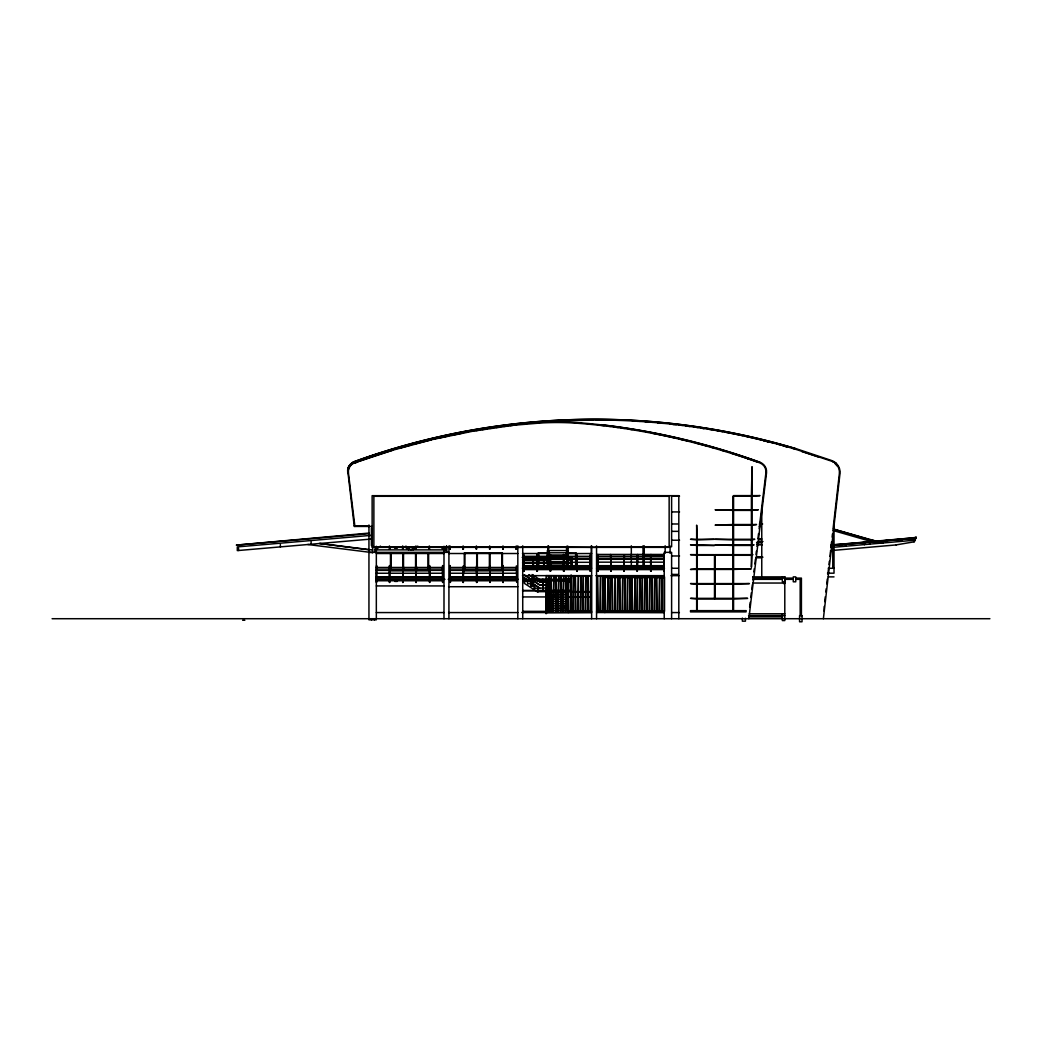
<?xml version="1.0" encoding="UTF-8"?>
<svg xmlns="http://www.w3.org/2000/svg" width="1042" height="1042" viewBox="0 0 1042 1042"><rect width="100%" height="100%" fill="white"/><g stroke="black" fill="none" stroke-linecap="round" stroke-linejoin="round"><path stroke-width="1.5" d="M548.509 587.962L539.691 588.105L524.113 577.737L539.691 588.105M548.509 585.031L539.73 584.875L524.191 574.884L539.691 585.031L548.639 584.822M347.663 470.072L354.28 526.444L372.137 526.444M566.861 557.457L567.577 557.965L566.848 557.314M824.17 606.457L824.235 611.302M824.73 601.625L825.277 596.779M825.837 591.947L826.202 588.717M826.762 583.872L827.309 579.039M827.869 574.194L828.416 569.362M828.976 564.517L829.341 561.286M829.901 556.454L830.448 551.609M831.008 546.776L831.555 541.931M832.115 537.099L832.48 533.869M833.04 529.023L839.37 473.628A11.814 11.814 0 0 0 834.655 462.778A11.853 11.853 0 0 0 830.943 460.955L796.231 449.454A703.194 703.194 0 0 0 594.708 419.965L553.862 421.15M823.388 618.714L839.982 473.628A12.413 12.413 0 0 0 831.151 460.369L796.414 448.802A703.819 703.819 0 0 0 354.176 461.658L352.183 462.713L353.433 462.713M566.262 553.028L566.77 552.547L566.483 553.198M566.848 553.015L567.577 553.38M566.861 583.728L567.577 584.38M566.822 597.144L566.861 597.3M749.628 607.095L750.214 602.289M750.787 597.496L751.373 592.703M751.764 589.512L752.337 584.718M752.923 579.912L753.314 576.721M753.887 571.928L754.278 568.724M754.864 563.93L755.45 559.137M756.023 554.344L756.414 551.153M757 546.347L757.378 543.156M757.964 538.362L758.55 533.569M759.123 528.776L765.909 472.834A9.378 9.378 0 0 0 759.813 462.882C701.149 442.068 639.931 427.923 577.802 423.273A286.745 286.745 0 0 0 540.629 422.987L513.25 425.292A703.181 703.181 0 0 0 510.124 425.657M748.833 618.714L766.521 472.886A9.977 9.977 0 0 0 760.022 462.309C701.943 441.691 641.364 427.624 579.847 422.818L577.854 422.661A287.371 287.371 0 0 0 565.441 422.023C534.312 421.046 503.364 425.904 472.703 430.607A703.207 703.207 0 0 0 466.516 431.688M759.357 526.444L760.465 526.444M548.743 557.392L548.027 557.965L548.756 557.314M548.509 591.075L549.277 590.202L548.027 591.022M566.718 590.814L566.392 590.163L567.577 591.022M572.123 557.314L571.394 557.965L571.394 569.192M524.334 581.553L527.708 581.553L527.708 583.767L531.133 583.767L530.821 585.982L534.481 585.982L534.481 588.196M534.52 585.982L534.207 588.196L537.867 588.196L537.867 592.169L524.334 583.325L524.334 579.339M347.663 470.137L347.82 469.108A9.365 9.365 0 0 1 353.772 462.296A703.194 703.194 0 0 1 391.063 449.91M548.027 553.38L549.316 552.612M548.756 596.949L549.264 597.431M549.342 597.105L548.509 597.73M529.023 574.976L539.691 581.957L548.509 581.801L548.509 610.13M914.642 540.199L915.814 537.294M914.055 541.788L916.087 537.294L912.284 537.933M916.178 537.229L914.342 541.788L896.107 544.901M575.64 553.015L566.288 552.833L567.095 553.432M548.782 596.884L548.027 597.665M548.639 548.014L547.897 548.014L548.639 547.076M547.897 548.04L548.639 547.363M547.897 554.396L548.639 553.719M547.897 559.085L548.639 558.408M547.897 585.409L548.639 584.718M547.897 585.695L548.639 584.914M572.006 564.79L571.277 565.663L572.006 564.894M571.277 565.767L572.006 565.077M548.639 592.299L547.897 592.299L548.639 591.361M547.897 592.338L548.639 591.661M547.897 598.694L548.639 598.004M548.509 553.927L547.897 554.683L548.639 554.657M548.509 598.225L547.897 598.981L548.639 598.955M571.889 558.017L571.889 569.192L572.006 558.408L571.277 559.085L571.277 568.88M548.027 584.38L549.199 583.963M548.509 584.432L549.212 583.741M870.682 539.652L869.64 540.511L869.614 544.119M410.952 549.876L415.797 546.099L416.045 549.199M412.945 549.876L417.79 546.099M377.53 546.789L375.094 548.639L375.094 552.338M375.485 549.876L380.499 546.099M870.513 539.717L869.888 544.119M783.545 583.65L784.782 583.038M353.251 462.739L393.121 449.454L432.638 438.864L472.703 430.607M353.538 463.299L354.501 462.882A703.181 703.181 0 0 1 393.29 450.04L432.782 439.463L472.808 431.206L513.25 425.292M393.29 450.04L354.501 462.882A9.365 9.365 0 0 0 348.406 472.834L354.905 526.444M831.125 545.005L914.563 538.349M831.412 545.005L914.85 537.724L831.412 545.63M830.695 545.669L914.85 538.349M830.695 547.519L914.98 540.186M830.461 550.632L896.381 544.901M368.946 533.074L236.313 545.122L368.946 533.686M371.017 535.367L237.302 546.907L237.302 550.606L371.03 539.066M870.565 539.6L875.866 541.111M747.882 458.936L749.667 458.871M432.625 438.864L435.673 438.864M678.629 438.864L681.676 439.503M355.999 462.83L354.762 463.325M348.406 472.886L347.794 472.886A9.977 9.977 0 0 1 354.28 462.309A703.819 703.819 0 0 1 513.172 424.68A703.207 703.207 0 0 1 519.385 423.951M373.87 496.292L385.866 496.292M386.478 496.292L398.161 496.292M398.773 496.292L410.47 496.292M411.082 496.292L422.765 496.292M423.339 496.292L435.074 496.292M435.634 496.292L459.678 496.292M460.29 496.292L471.987 496.292M472.599 496.292L484.283 496.292M484.908 496.292L496.591 496.292M497.151 496.292L508.9 496.292M509.46 496.292L533.504 496.292M534.116 496.292L545.8 496.292M546.425 496.292L558.108 496.292M558.72 496.292L570.417 496.292M570.977 496.292L582.712 496.292M583.273 496.292L607.33 496.292M607.942 496.292L619.625 496.292M620.237 496.292L631.934 496.292M632.546 496.292L644.23 496.292M644.803 496.292L656.538 496.292M657.098 496.292L669.146 496.292M671.66 496.174L679.54 496.174M671.66 511.922L679.54 511.922M671.66 523.983L678.173 523.983M759.397 523.983L762.64 523.983M671.686 531.355L678.121 531.355M758.407 538.714L761.65 538.714M758.407 539.326L761.65 539.326M671.66 540.225L679.54 540.225M758.68 541.449L761.598 541.449M758.185 541.514L762.952 541.514M756.622 542.374L762.249 542.374M756.779 544.25L761.65 544.25M757.586 544.862L762.249 544.862M374.482 546.737L447.682 547.35M448.294 546.737L521.508 547.35M522.12 546.737L595.334 547.35M595.946 546.737L671.608 546.737L671.608 495.679M389.617 546.985L389.461 549.199M416.045 546.985L416.188 549.199M429.473 546.985L429.473 549.199M450.144 546.985L450.144 549.199M463.143 546.985L462.987 549.199M476.428 546.985L476.572 549.199M489.714 546.985L489.857 549.199M503.156 546.985L503.299 549.199M378.246 547.206L442.472 547.206M449.857 547.206L516.585 547.206M442.616 547.727L442.616 549.199M547.897 547.832L548.639 547.832M394.592 548.196L397.289 548.196M567.095 548.014L566.965 547.076M389.76 549.199L389.317 546.06M415.888 549.199L416.331 546.399M375.094 549.876L446.575 549.876M547.897 551.4L548.639 551.4M547.897 551.583L548.639 551.583M368.946 552.338L449.037 552.338M547.35 552.768L568.255 552.768M391.089 553.015L402.902 553.015M403.514 553.015L415.576 553.015M416.188 553.015L428.002 553.015M464.914 553.015L476.728 553.015M477.34 553.015L489.388 553.015M490.014 553.015L501.827 553.015M538.727 553.015L547.584 553.015M376.331 553.51L443.996 553.51M448.92 553.51L517.822 553.51M522.498 553.51L548.222 553.51M566.783 553.628L591.635 553.51M547.897 554.474L548.639 554.474M597.496 554.448L664.223 554.448M567.095 554.657L567.095 553.927M547.35 554.982L568.255 554.982M537.398 555.62L537.398 571.342M550.241 555.62L550.241 571.342M563.54 555.62L563.54 571.342M590.553 555.62L590.553 571.342M597.939 555.62L597.939 571.342M610.638 555.62L611.081 571.342L610.638 554.461M637.652 555.62L637.209 571.342L637.652 554.461M650.937 555.62L650.937 571.342M644.243 555.972L663.546 555.972M671.66 555.972L679.54 555.972M523.813 556.454L590.553 556.454M597.496 556.454L664.223 556.454M523.813 556.61L590.553 556.61M597.496 556.61L664.223 556.61M756.622 556.884L762.249 556.884M533.243 557.314L533.387 568.802M543.703 557.314L543.846 568.802M547.35 557.196L568.255 557.196M756.596 557.196L762.952 557.196M522.224 557.392L549.043 557.392L549.043 556.311M572.423 557.392L566.561 557.392L566.561 546.477M755.763 557.809L761.598 557.809M547.897 558.043L548.639 558.043M566.965 558.043L567.708 558.043M523.084 558.408L522.641 568.802M533.1 558.408L533.543 568.268M543.559 558.408L544.002 568.268M547.897 558.225L548.639 558.225M566.965 558.225L567.708 558.225M523.813 559.163L590.553 559.163M597.496 559.163L664.223 559.163M523.813 559.307L590.553 559.307M597.496 559.307L664.223 559.307M522.602 559.658L548.509 559.658M567.095 559.658L571.889 559.658M522.602 559.801L548.509 559.801M567.095 559.801L571.889 559.801M547.897 561.13L548.639 561.13M566.965 561.13L567.708 561.13M547.897 561.299L548.639 561.299M566.965 561.299L567.708 561.299M547.35 561.625L568.255 561.625M523.813 562.315L590.553 562.315M597.496 562.172L664.223 562.172M522.602 562.732L548.509 562.732M567.095 562.732L571.889 562.732M522.602 562.875L548.509 562.875M567.095 562.875L571.889 562.875M547.35 563.839L568.255 563.839M547.897 564.022L548.639 564.022M566.965 564.022L567.708 564.022M547.897 564.152L548.639 564.152M566.965 564.152L567.708 564.152M523.813 565.676L590.553 565.676M597.496 565.676L664.223 565.676M522.602 565.806L590.553 565.819M597.496 565.819L664.223 565.819M547.35 566.053L568.255 566.053M389.408 566.692L389.408 582.426M429.721 566.692L429.721 582.426M442.563 566.692L442.563 582.426M449.949 566.692L450.391 582.426L449.949 565.532M476.819 566.692L476.819 582.426M489.662 566.692L490.105 582.426L489.662 565.532M502.947 566.692L502.947 582.426M376.279 567.538L443.006 567.538M449.949 567.538L516.676 567.538M376.279 567.682L443.006 567.682M449.949 567.682L516.676 567.682M832.779 567.656L834.017 567.656M523.813 568.124L590.553 568.124M597.496 568.124L664.223 568.124M522.498 568.268L591.635 568.268M596.558 568.268L664.483 568.268M671.686 568.268L678.121 568.268M828.169 568.268L834.017 568.268M523.813 569.349L590.553 569.349M597.496 569.349L664.223 569.349M523.813 569.505L590.553 569.505M597.496 569.505L664.223 569.505M402.902 570.117L391.089 570.117L391.089 553.628M416.188 570.117L428.002 570.117L428.002 553.628M476.728 570.117L464.914 570.117L464.914 553.628M490.014 570.117L501.827 570.117L501.827 553.628M376.279 570.235L443.006 570.235M449.949 570.235L516.676 570.235M376.279 570.378L443.006 570.378M449.949 570.378L516.676 570.378M664.223 571.342L663.78 554.461M376.279 573.243L443.006 573.243M449.949 573.243L516.676 573.243M827.504 573.191L834.017 573.191L834.017 524.061M671.686 574.429L678.121 574.429M522.498 575.653L591.635 575.653M596.245 575.653L663.559 575.653M671.035 575.653L678.954 575.653M591.335 575.796L545.8 575.653M596.245 575.796L663.546 575.796M376.279 576.747L443.006 576.747M449.949 576.747L516.676 576.747M604.868 576.864L605.48 611.315M664.535 576.864L664.535 611.315M376.279 576.89L443.006 576.89M449.949 576.89L516.676 576.89M752.65 576.877L784.926 576.877L784.926 583.038L752.65 583.038M828.182 576.877L834.017 576.877M604.855 577.568L664.041 577.568M753.405 578.115L793.275 578.115L793.275 576.877L795.736 576.877L795.736 581.801L793.275 581.801L793.275 579.339L784.795 579.339M795.736 578.115L801.415 578.115L801.415 615.64M376.279 579.196L443.006 579.196M449.949 579.196L516.676 579.196M376.279 579.339L444.973 579.339M448.216 579.339L518.135 579.339M522.732 579.339L570.808 579.339M753.457 579.339L782.347 579.339L782.347 581.801L784.795 581.801M795.736 579.339L800.178 579.339L800.178 615.64M570.169 579.534L566.561 579.534L566.561 599.476M376.279 580.433L443.006 580.433M449.949 580.433L516.676 580.433M376.279 580.576L443.006 580.576M449.949 580.576L516.676 580.576M522.732 580.824L570.808 580.824M394.684 581.41L397.393 581.41M566.679 581.801L570.287 581.801M539.691 581.957L548.509 581.957M567.095 581.957L570.287 581.957M516.676 582.426L516.389 565.832M376.331 585.93L443.996 585.93M448.568 586.724L517.822 586.724M547.897 589.056L548.639 589.225M522.732 590.423L571.081 590.423M522.498 590.788L566.001 590.788M537.867 591.648L566.653 591.648M568.255 591.648L590.033 591.648M547.897 592.13L548.639 592.13M590.033 592.182L570.716 592.182L570.716 575.314M547.35 592.638L566.653 592.638M547.35 594.852L566.653 594.852M547.897 595.698L548.639 595.698M547.897 595.868L548.639 595.868M522.498 596.936L548.222 596.936M569.127 596.936L590.033 596.936M547.35 597.066L566.653 597.066M547.897 598.772L548.639 598.772M547.35 599.28L566.627 599.228M547.35 601.495L566.653 601.495M547.897 601.677L548.639 601.677M566.965 601.677L567.708 601.677M547.897 602.341L548.639 602.341M566.965 602.341L567.708 602.341M547.897 602.51L548.639 602.51M566.965 602.51L567.708 602.51M547.35 603.709L566.653 603.709M567.095 604.412L567.577 602.341M547.897 605.415L548.639 605.415M566.965 605.415L567.708 605.415M547.897 605.597L548.639 605.597M566.965 605.597L567.708 605.597M547.35 605.923L566.653 605.923M547.35 608.137L566.653 608.137M566.965 608.32L567.708 608.32M548.639 608.437L547.897 608.437L548.027 581.801M566.965 608.437L567.708 608.437M547.35 610.351L568.255 610.351L568.255 612.566M522.498 611.328L548.887 611.354L548.887 576.903L548.261 611.354M567.512 611.328L591.635 611.328M596.558 611.328L663.559 611.328M591.335 612.396L545.8 612.553M663.559 612.396L596.558 612.396L663.572 612.566M376.331 612.566L443.996 612.566M448.568 612.566L517.822 612.566M521.808 612.566L591.635 612.566M671.634 612.566L679.397 612.566M749.263 613.79L784.795 613.79M748.56 615.64L784.795 615.64M748.638 616.864L782.347 616.864M52.1 618.714L989.9 618.714M376.331 619.821L368.946 619.821L368.946 524.986M242.63 620.25L244.844 620.25M835.163 463.208L836.127 463.208M319.894 543.468L372.632 550.046M319.451 543.507L368.946 549.798M307.807 544.51L372.632 552.651M833.704 529.128L882.418 543.025M833.431 529.128L870.096 539.795M832.975 530.482L869.888 541.124M879.787 542.309L882.144 543.025M801.65 451.46L818.257 456.956M532.097 574.546L539.73 579.534L549.043 579.534L549.043 599.424M529.062 574.819L539.73 581.801M532.722 575.966L532.579 586.177M405.872 546.099L410.717 549.876M404.517 546.594L408.725 549.876M834.655 462.778L835.71 463.664M442.603 546.803L446.223 549.876M440.701 546.803L444.322 549.876M566.692 546.425L566.965 568.802M567.095 584.432L566.288 584.093M567.095 591.075L566.861 590.449M567.577 597.665L566.848 597.014L567.095 597.73M567.095 598.225L567.708 598.981M566.965 547.363L567.708 548.04M566.965 553.719L567.708 554.396M566.965 558.408L567.708 559.085M566.965 584.718L567.708 585.695L566.965 584.914M566.965 591.361L567.708 592.051M566.965 591.661L567.708 592.338M566.965 598.004L567.708 598.694L567.708 606.757M913.508 538.467L913.508 540.316M913.235 538.467L913.235 540.316M901.538 539.509L901.538 541.358M901.265 539.509L901.265 541.358M882.73 541.124L882.73 542.973M864.495 542.739L864.495 544.588M864.209 542.739L864.209 544.588M845.909 544.393L845.909 546.19M845.87 544.367L845.87 546.216M845.596 544.367L845.596 546.216M832.779 533.738L832.779 568.268M784.795 576.877L784.795 620.563L782.347 620.563L782.347 613.79M782.464 576.877L782.464 578.115M761.767 507.728L761.767 576.877M745.434 618.31L745.434 621.175L742.36 621.175L742.36 618.101M697.267 610.651L697.267 598.968L714.499 598.968L714.499 584.197L697.267 584.197L697.267 598.355L732.956 598.355L732.956 584.197L715.112 584.197L715.112 598.968L732.956 598.968L732.956 610.651L690.507 610.651L690.507 611.888L746.046 611.888L746.189 610.651L733.568 610.651L733.568 598.968L747.674 598.355L733.568 598.355L733.568 584.197L749.445 583.585L733.568 583.585L733.568 569.44L751.217 568.828L733.568 568.828L733.568 555.282L751.412 555.282L751.412 567.252L752.024 555.282L752.923 554.67L752.024 554.67L752.024 545.448L754.095 544.836L752.024 544.836L752.024 539.912L754.76 539.287L752.024 539.287L752.024 525.142L756.544 524.53L752.024 524.53L752.024 510.385L758.329 509.759L752.024 509.759L752.024 496.226L760.048 495.614L752.024 495.614L752.024 466.699L751.412 495.614L733.568 495.614L733.568 509.759L751.412 509.759L751.412 496.226L732.956 496.226L732.956 509.759L715.112 509.759L732.956 510.385L732.956 524.53L715.112 525.142L732.956 525.142L732.956 539.287L715.112 539.287L732.956 539.912L732.956 544.836L715.112 544.836L732.956 545.448L732.956 554.67L715.112 554.67L715.112 568.828L732.956 568.828L732.956 555.282L690.507 554.67L714.499 554.67L714.499 568.828L697.267 568.828L697.267 545.448L714.499 545.448L697.267 544.836L697.267 539.912L714.499 539.287L697.267 539.287L696.655 525.142L696.655 539.287L690.507 539.287L696.655 539.912L696.655 544.836L690.507 544.836L696.655 545.448L696.655 568.828L690.507 569.44L696.655 569.44L696.655 583.585L690.507 583.585L696.655 584.197L696.655 598.355L690.507 598.355L696.655 598.968L696.655 610.651M678.811 618.714L678.811 495.679L372.137 495.679L372.137 547.35L669.146 547.35L669.146 495.679M671.608 618.714L671.608 552.338L664.223 552.338L664.223 618.714M670.084 546.021L670.084 553.263M665.161 545.774L665.161 553.263M664.08 554.761L664.08 571.342M662.074 611.315L662.074 576.864L661.462 611.315M659.612 611.315L659.612 576.864L659 611.315M657.15 611.315L656.538 576.864L656.538 611.315M654.689 611.315L654.689 576.864L654.076 611.315M652.227 611.315L652.227 576.864L651.615 611.315M650.937 554.461L650.794 571.342M650.638 554.761L650.638 571.342M649.765 611.315L649.765 576.864L649.153 611.315M647.303 611.328L647.303 576.877L646.691 611.328M644.855 611.315L644.855 576.864L644.23 611.315M644.243 545.8L644.243 568.268M643.018 545.8L643.018 568.268M642.393 611.315L642.393 576.864L641.768 611.315M639.931 611.315L639.931 576.864L639.306 611.315M637.352 554.761L637.352 571.342M637.47 611.315L637.47 576.864L636.857 611.315M635.008 611.315L635.008 576.864L634.396 611.315M632.546 611.315L631.934 576.864L631.934 611.315M631.322 545.8L631.322 568.268M630.084 611.315L630.084 576.864L629.472 611.315M627.623 611.315L627.623 576.864L627.01 611.315M625.161 611.315L625.161 576.864L624.549 611.315M624.21 554.761L624.21 571.342M622.699 611.315L622.699 576.864L622.087 611.315M620.237 611.315L619.625 576.864L619.625 611.315M617.776 611.315L617.776 576.864L617.164 611.315M615.327 611.315L615.327 576.864L614.702 611.315M612.865 611.315L612.24 576.864L612.24 611.315M610.925 554.761L610.925 571.342M610.404 611.315L610.404 576.864L609.778 611.315M607.942 611.315L607.942 576.864L607.33 611.315M604.855 576.46L604.855 612.566M603.018 611.315L603.018 576.864L602.406 611.315M600.557 611.328L600.557 576.877L599.945 611.328M598.095 611.315L597.483 576.864L597.483 611.315M597.939 554.461L597.782 571.342M597.639 554.761L597.639 571.342M596.558 545.891L596.558 618.714M591.635 545.891L591.635 618.714M591.335 545.8L591.335 568.268M591.335 575.653L591.335 612.553M590.71 611.328L590.71 576.877L590.098 611.328M590.553 554.461L590.41 571.342M590.254 554.761L590.254 571.342M588.248 611.328L588.248 576.877L587.636 611.328M585.786 611.328L585.786 576.877L585.174 611.328M583.338 611.328L583.338 576.877L582.712 611.328M580.876 611.328L580.876 576.877L580.251 611.328M578.414 611.328L578.414 576.877L577.789 611.328M576.968 554.761L577.125 571.342M576.252 552.95L576.252 569.114M575.952 611.328L575.34 576.877L575.34 611.328M575.64 553.628L575.64 568.619M573.491 611.328L573.491 576.877L572.879 611.328M571.394 575.379L571.394 578.531M571.277 575.392L571.277 578.57M571.029 611.328L571.029 576.877L570.417 611.328M568.567 611.328L568.567 576.877L567.955 611.328M568.255 568.711L568.255 550.554L547.35 550.554L547.35 568.711M567.708 545.969L567.708 568.802M567.577 546.737L567.577 565.962M567.577 581.801L567.577 599.41M567.577 605.415L567.095 609.713L567.095 581.801M567.343 557.196L567.343 559.411M567.343 561.625L567.343 566.053M567.343 599.28L567.343 603.709M567.343 605.923L567.343 610.351M563.826 554.761L563.826 571.342M563.54 554.461L563.683 571.342M550.541 554.761L550.541 571.342L550.241 554.461M548.509 545.839L548.639 568.802M548.261 550.554L548.261 552.768M548.261 554.982L548.261 559.411M548.261 561.625L548.261 566.053M548.027 545.839L547.897 568.802M547.35 590.423L547.35 612.566M546.425 611.328L546.425 576.877L545.8 611.328M546.125 612.566L546.125 613.79M543.703 557.092L543.703 568.802M543.559 590.944L542.335 590.944M543.169 590.944L543.169 580.55L542.726 590.944M542.869 579.235L543.025 590.944M538.727 553.628L538.727 568.619M538.115 552.95L538.115 569.114M537.398 554.461L537.255 571.342M537.112 554.761L537.112 571.342M533.243 557.092L533.1 568.802M533.022 586.177L532.722 574.871L532.722 586.177M531.107 583.767L531.107 585.982M523.97 554.761L524.113 571.342M523.084 557.092L522.928 568.802M522.732 545.839L522.732 618.714M517.822 545.839L517.822 618.714M516.585 546.399L516.142 549.199L516.142 546.06M516.441 549.199L516.441 546.985L516.285 549.199M503.299 546.399L503.156 549.199M503.247 565.832L503.247 582.426M502.947 565.532L503.104 582.426M502.856 546.06L502.856 549.199M502.439 552.95L502.439 570.729L464.289 570.729L464.289 552.95M490.014 546.399L489.571 549.199L489.571 546.06M490.014 553.628L489.961 582.426M489.388 553.628L489.388 570.117L477.34 570.117L477.34 553.628M476.728 546.399L476.285 549.199L476.285 546.06M476.728 553.628L476.676 582.426M476.52 565.832L476.52 582.426M463.43 546.399L463.43 549.199M463.377 565.832L463.377 582.426M462.987 546.06L463.143 549.199M450.3 546.399L449.857 549.199L449.857 546.06M450.235 565.832L450.235 582.426M448.92 545.969L448.92 618.714M446.575 545.93L446.575 552.338M446.458 546.073L446.458 552.338M443.996 546.269L443.996 618.714M442.863 565.832L442.863 582.426M442.563 565.532L442.707 582.426M429.63 546.399L429.187 549.199L429.187 546.06M429.721 565.532L429.578 582.426L429.421 565.832M428.614 552.95L428.614 570.729L390.476 570.729L390.476 552.95M416.188 553.628L416.279 582.426M415.576 553.628L415.576 570.117L403.514 570.117L403.514 553.628M403.046 546.399L402.603 549.199L402.603 546.06M402.902 549.199L402.902 546.985L402.759 549.199M402.902 553.628L402.993 582.426M389.76 546.399L389.617 549.199M389.708 565.832L389.708 582.426M389.408 565.532L389.565 582.426M376.722 565.532L376.566 582.426M376.423 565.832L376.423 582.426M376.331 546.269L376.331 618.714M374.482 618.714L374.482 619.821M373.87 495.679L373.87 547.35M372.632 546.073L372.632 552.664M371.408 528.281L371.408 545.513M371.408 618.714L371.408 619.821M353.863 462.492L353.863 463.156M311.115 541.775L311.115 544.224M280.363 544.419L280.363 546.881M238.527 548.027L238.527 550.489M796.414 448.868A703.819 703.819 0 0 0 354.176 461.723A9.977 9.977 0 0 0 347.689 472.3M348.718 468.092A9.365 9.365 0 0 1 354.397 462.296A703.194 703.194 0 0 1 556.988 420.981M577.424 420.173A703.194 703.194 0 0 1 593.132 419.965A703.207 703.207 0 0 0 575.848 420.147M832.271 461.424A11.814 11.814 0 0 1 833.509 462.036M348.302 472.247A9.365 9.365 0 0 1 348.445 469.108M601.143 424.68A703.819 703.819 0 0 1 760.022 462.309M399.32 448.268A703.181 703.181 0 0 1 411.434 444.869M414.482 444.061A703.181 703.181 0 0 1 431.245 439.828M438.903 438.044A703.181 703.181 0 0 1 446.575 436.351M454.273 434.735A703.181 703.181 0 0 1 461.984 433.198M475.894 430.672A703.181 703.181 0 0 1 478.994 430.151M482.107 429.63A703.181 703.181 0 0 1 486.757 428.9M489.87 428.418A703.181 703.181 0 0 1 492.983 427.962M496.096 427.507A703.181 703.181 0 0 1 499.209 427.077M503.885 426.452A703.181 703.181 0 0 1 506.998 426.048M601.065 425.292A703.181 703.181 0 0 1 604.191 425.67M607.304 426.048A703.181 703.181 0 0 1 610.43 426.452M613.543 426.868A703.181 703.181 0 0 1 618.219 427.507M621.332 427.962A703.181 703.181 0 0 1 624.445 428.418M629.107 429.135A703.181 703.181 0 0 1 632.207 429.643M652.331 433.212A703.181 703.181 0 0 1 655.418 433.811M658.505 434.423A703.181 703.181 0 0 1 664.666 435.686M667.74 436.351A703.181 703.181 0 0 1 675.411 438.044M681.533 439.463A703.181 703.181 0 0 1 687.642 440.948M695.274 442.863A703.181 703.181 0 0 1 707.427 446.119M710.449 446.966A703.181 703.181 0 0 1 714.981 448.268M721.012 450.04A703.181 703.181 0 0 1 725.532 451.407M731.536 453.27A703.181 703.181 0 0 1 756.857 461.814M599.267 419.978A702.542 702.542 0 0 1 610.625 420.16M634.943 421.15A702.542 702.542 0 0 1 638.082 421.346M645.923 421.88A702.542 702.542 0 0 1 650.625 422.244M658.466 422.909A702.542 702.542 0 0 1 663.155 423.365M670.983 424.172A702.542 702.542 0 0 1 674.109 424.524M686.587 426.074A702.542 702.542 0 0 1 689.7 426.491M700.589 428.08A702.542 702.542 0 0 1 703.702 428.562M763.773 440.753A702.542 702.542 0 0 1 768.345 441.899M783.532 445.976A702.542 702.542 0 0 1 788.065 447.252M835.098 463.664A11.801 11.801 0 0 1 836.869 465.761M392.573 449.454A703.194 703.194 0 0 1 416.8 442.681M419.835 441.899A703.194 703.194 0 0 1 438.174 437.471M445.846 435.764A703.194 703.194 0 0 1 462.804 432.326M465.891 431.753A703.194 703.194 0 0 1 472.078 430.633M478.278 429.565A703.194 703.194 0 0 1 481.378 429.057M484.491 428.562A703.194 703.194 0 0 1 487.591 428.08M492.254 427.376A703.194 703.194 0 0 1 495.367 426.933M498.48 426.491A703.194 703.194 0 0 1 503.156 425.865M506.282 425.462A703.194 703.194 0 0 1 509.395 425.084M514.084 424.524A703.194 703.194 0 0 1 518.773 424.003M525.025 423.365A703.194 703.194 0 0 1 531.29 422.778M537.555 422.244A703.194 703.194 0 0 1 542.257 421.88M550.098 421.346A703.194 703.194 0 0 1 553.237 421.15M354.397 462.231A703.207 703.207 0 0 1 391.688 449.844M393.186 449.389A703.207 703.207 0 0 1 405.273 445.898M408.295 445.051A703.207 703.207 0 0 1 425.032 440.675M428.093 439.919A703.207 703.207 0 0 1 443.397 436.377M451.082 434.722A703.207 703.207 0 0 1 463.43 432.261M477.34 429.76A703.207 703.207 0 0 1 482.003 428.991M485.103 428.496A703.207 703.207 0 0 1 495.992 426.868M499.105 426.425A703.207 703.207 0 0 1 502.218 426.009M506.894 425.397A703.207 703.207 0 0 1 510.02 425.019M525.65 423.299A703.207 703.207 0 0 1 531.902 422.713M536.604 422.31A703.207 703.207 0 0 1 542.882 421.815M549.147 421.372A703.207 703.207 0 0 1 557.001 420.916M596.284 419.9A703.207 703.207 0 0 1 613.582 420.147M632.429 420.916A703.207 703.207 0 0 1 640.27 421.372M644.972 421.697A703.207 703.207 0 0 1 652.813 422.31M657.515 422.713A703.207 703.207 0 0 1 663.78 423.299M670.032 423.951A703.207 703.207 0 0 1 676.284 424.641M679.41 425.019A703.207 703.207 0 0 1 682.523 425.41M685.649 425.8A703.207 703.207 0 0 1 690.325 426.425M693.438 426.868A703.207 703.207 0 0 1 698.101 427.546M701.214 428.015A703.207 703.207 0 0 1 704.314 428.496M707.427 428.991A703.207 703.207 0 0 1 712.077 429.76M716.727 430.567A703.207 703.207 0 0 1 722.914 431.688M726 432.261A703.207 703.207 0 0 1 742.959 435.699M746.02 436.377A703.207 703.207 0 0 1 773.529 443.019M776.577 443.827A703.207 703.207 0 0 1 788.69 447.187M791.712 448.06A703.207 703.207 0 0 1 796.231 449.389M566.262 557.327L567.095 558.017L566.288 557.236M751.412 510.385L733.568 510.385L733.568 524.53L751.412 524.53L751.412 510.385M751.412 525.142L733.568 525.142L733.568 539.287L751.412 539.287L751.412 525.142M368.972 525.819L354.176 525.806L368.946 525.871M751.412 539.912L733.568 539.912L733.568 544.836L751.412 544.836L751.412 539.912M751.412 545.448L733.568 545.448L733.568 554.67L751.412 554.67L751.412 545.448M524.256 555.62L523.813 571.342L524.256 555.62M577.268 555.62L576.825 571.342L577.268 555.62M624.366 555.62L623.924 571.342L624.366 555.62M403.15 566.692L402.707 582.426L403.15 566.692M416.435 566.692L415.992 582.426L416.435 566.692M463.534 566.692L463.091 582.426L463.534 566.692M714.499 569.44L697.267 569.44L697.267 583.585L714.499 583.585L714.499 569.44M732.956 569.44L715.112 569.44L715.112 583.585L732.956 583.585L732.956 569.44M551.348 576.877L550.723 611.328L551.348 576.877M553.797 576.877L553.185 611.328L553.797 576.877M556.259 576.877L555.647 611.328L556.259 576.877M558.72 576.877L558.108 611.328L558.72 576.877M561.182 576.877L560.57 611.328L561.182 576.877M563.644 576.877L563.032 611.328L563.644 576.877M566.106 576.877L565.493 611.328L566.106 576.877M548.639 595.034L547.897 595.034L548.639 595.151M802.027 615.64L799.566 615.64L799.566 621.787L802.027 621.787L802.027 615.64M883.043 542.947L883.043 541.15L883.017 542.973"/></g></svg>
